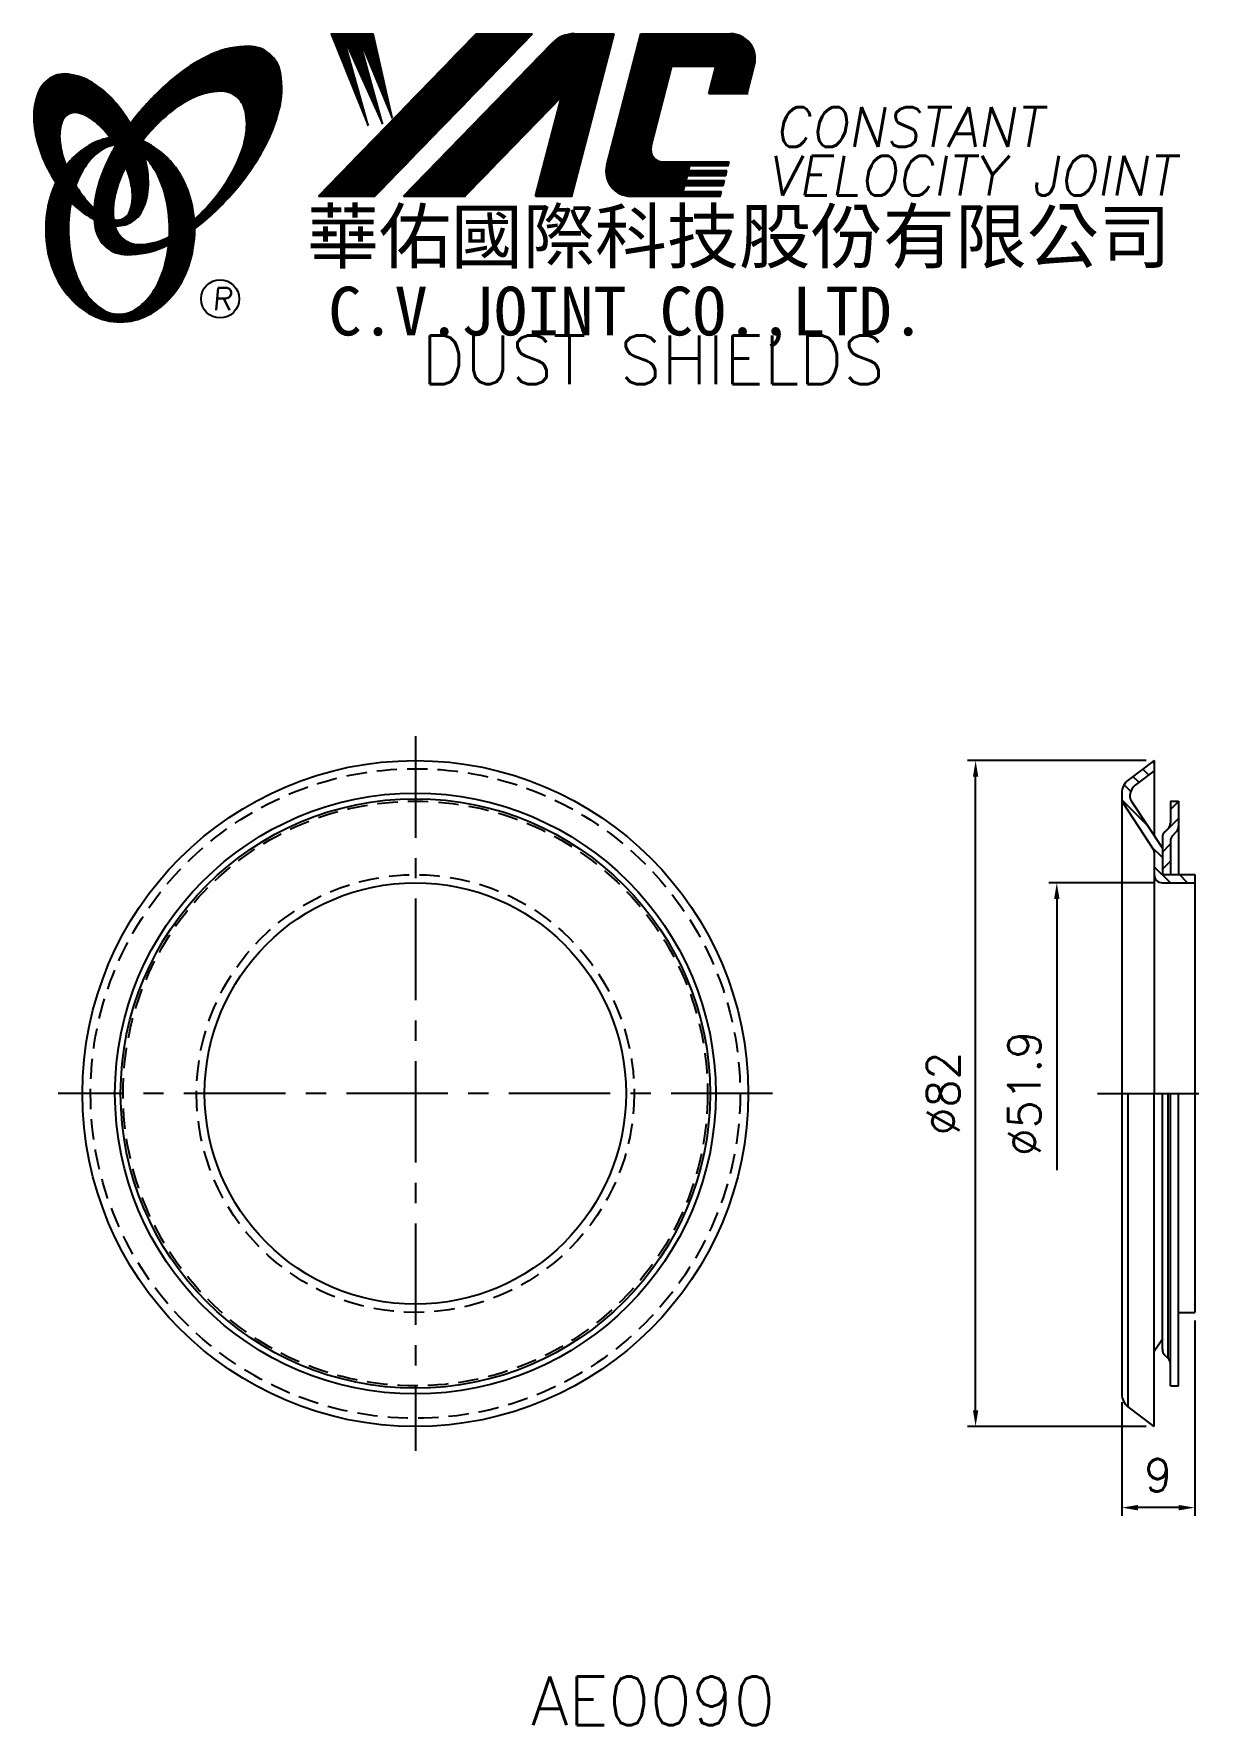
# Model space of a CAD drawing. Extents: x 95 to 241, y -3 to 206.
import ezdxf
from ezdxf.enums import TextEntityAlignment as Align

# ---------------------------------------------------------------- set-up
doc = ezdxf.new("R2010")
doc.units = 0
doc.header["$LTSCALE"] = 10
doc.header["$MEASUREMENT"] = 0
doc.linetypes.add('CENTER', pattern=[2, 1.25, -0.25, 0.25, -0.25])
doc.linetypes.add('HIDDEN', pattern=[0.375, 0.25, -0.125])
doc.layers.get('0').update_dxf_attribs({"linetype": 'CONTINUOUS'})
doc.layers.get('DEFPOINTS').update_dxf_attribs({"linetype": 'CONTINUOUS'})
doc.layers.add('4', color=4, linetype='CONTINUOUS')
doc.styles.add('CHINA', font='KAIU.TTF')
doc.styles.add('ITALICC', font='simplex.shx')
doc.dimstyles.new('STANDARD$0', dxfattribs={"dimtxt": 4, "dimasz": 2, "dimexe": 1, "dimexo": 1, "dimgap": 2, "dimtad": 1, "dimdec": 4, "dimzin": 10, "dimtxsty": 'ITALICC', "dimcen": 2, "dimclrd": 5, "dimclre": 5, "dimclrt": 18, "dimaunit": 1, "dimazin": 3, "dimtp": 0.1, "dimtfac": 0.7, "dimtdec": 4, "dimtmove": 0, "dimatfit": 3, "dimtolj": 1, "dimtzin": 10})
pattern_1 = [(45, (164.362773, -38.063024), (-0.00727476112, 0.00727476112), [])]
pattern_2 = [(45, (-4.227772, -1.758614), (-0.00883883476, 0.00883883476), [])]

# ---------------------------------------------------------------- blocks, each defined once
blk = doc.blocks.new('*D14')
at = {"color": 5, "linetype": 'BYBLOCK'}
for p, q in [((231.8, 116.18), (209.8, 116.18)), ((210.8, 36.18), (210.8, 114.18)), ((231.8, 34.18), (209.8, 34.18))]:
    blk.add_line(p, q, dxfattribs=at)
for points in [[(210.47, 114.18), (211.13, 114.18), (210.8, 116.18)], [(210.47, 36.18), (211.13, 36.18), (210.8, 34.18)]]:
    blk.add_solid(points, dxfattribs=at)
at = {"layer": 'DEFPOINTS', "color": 0, "linetype": 'BYBLOCK'}
for p in [(210.8, 116.18), (232.8, 116.18), (232.8, 34.18)]:
    blk.add_point(p, dxfattribs=at)
at = {"color": 18, "linetype": 'BYBLOCK', "insert": (206.8, 75.18), "char_height": 4, "attachment_point": 5, "rotation": 90, "style": 'ITALICC'}
blk.add_mtext('\\A1;∅82', dxfattribs=at)
blk = doc.blocks.new('*D15')
at = {"color": 5, "linetype": 'BYBLOCK'}
for p, q in [((232.8, 101.13), (219.8, 101.13)), ((220.8, 99.13), (220.8, 65.75))]:
    blk.add_line(p, q, dxfattribs=at)
blk.add_solid([(220.47, 99.13), (221.13, 99.13), (220.8, 101.13)], dxfattribs=at)
at = {"layer": 'DEFPOINTS', "color": 0, "linetype": 'BYBLOCK'}
for p in [(220.8, 101.13), (233.8, 101.13), (228.8, 49.23)]:
    blk.add_point(p, dxfattribs=at)
at = {"color": 18, "linetype": 'BYBLOCK', "insert": (216.8, 75.18), "char_height": 4, "attachment_point": 5, "rotation": 90, "style": 'ITALICC'}
blk.add_mtext('\\A1;∅51.9', dxfattribs=at)
blk = doc.blocks.new('*D16')
at = {"color": 5, "linetype": 'BYBLOCK'}
for p, q in [((237.8, 47.23), (237.8, 23.18)), ((228.8, 37.18), (228.8, 23.18)), ((235.8, 24.18), (230.8, 24.18))]:
    blk.add_line(p, q, dxfattribs=at)
for points in [[(230.8, 24.51), (230.8, 23.84), (228.8, 24.18)], [(235.8, 24.51), (235.8, 23.84), (237.8, 24.18)]]:
    blk.add_solid(points, dxfattribs=at)
at = {"layer": 'DEFPOINTS', "color": 0, "linetype": 'BYBLOCK'}
for p in [(237.8, 48.23), (228.8, 38.18), (228.8, 24.18)]:
    blk.add_point(p, dxfattribs=at)
at = {"color": 18, "linetype": 'BYBLOCK', "insert": (233.3, 28.18), "char_height": 4, "attachment_point": 5, "style": 'ITALICC'}
blk.add_mtext('\\A1;9', dxfattribs=at)

msp = doc.modelspace()

# ---------------------------------------------------------------- hatches: boundary and pattern name
at = {"layer": '4', "linetype": 'CONTINUOUS'}
h = msp.add_hatch(dxfattribs=at)
h.set_pattern_fill('ANSI31', color=5, scale=0.082305, style=0)
h.set_pattern_definition([(45, (-4.227772, -1.758614), (-0.00727476112, 0.00727476112), [])])
h.paths.add_polyline_path([(117.8077, 198.60989, -0.172879177), (119.74917, 197.95132, -0.172879177), (120.83647, 196.21327, -0.104527385), (120.86424, 192.88508, -0.065680101), (119.69471, 189.48313, -0.051823203), (117.2543, 185.64074, -0.044272532), (114.57933, 182.8144, -0.020203161), (114.63291, 181.67648, 0.006517006), (115.03746, 181.98856, 0.049863361), (119.59088, 186.40162, 0.049863361), (123.18052, 191.62879, 0.063682799), (125.00156, 196.25613, 0.103597411), (125.19086, 200.8401, 0.177892575), (123.84226, 203.21038, 0.177892575), (121.27986, 204.14371, 0.103597411), (116.79207, 203.19066, 0.063682799), (112.53432, 200.62159, 0.049863361), (107.9809, 196.20853, 0.016070017), (106.7102, 194.60222, -0.007061632), (106.95748, 194.16518, -0.031648676), (107.91007, 192.12861, -0.008069351), (108.34198, 192.69292, -0.051823203), (111.52035, 195.95137, -0.065680101), (114.56228, 197.87173, -0.104527385)])
h.paths.add_polyline_path([(104.73203, 185.44857, -0.065680101), (105.90156, 188.85053, -0.006063428), (106.1455, 189.32554, 0.027613469), (105.41867, 190.91361, 0.017011252), (104.88525, 191.84859, 0.007829282), (104.39126, 190.98136, 0.063682799), (102.57022, 186.35402, 0.103597411), (102.38092, 181.77004, 0.177892575), (103.72953, 179.39977, 0.177892575), (106.29192, 178.46644, 0.103597411), (110.77972, 179.41949, 0.008811776), (111.40668, 179.70956, 0.013922709), (111.48401, 180.67937, -0.009086703), (111.03399, 180.46193, -0.104527385), (107.78857, 179.72376, -0.172879177), (105.8471, 180.38233, -0.172879177), (104.75981, 182.12038, -0.104527385)])
h = msp.add_hatch(dxfattribs=at)
h.set_pattern_fill('ANSI31', color=5, scale=0.1, style=0)
h.set_pattern_definition(pattern_2)
h.paths.add_polyline_path([(156.23093, 205.67237), (149.27363, 205.67237), (129.85702, 185.66861), (136.81433, 185.66861)])
h.paths.add_polyline_path([(159.77782, 197.9068), (156.59745, 185.66861), (161.07844, 185.66861), (166.27687, 205.67237), (161.38014, 205.67237, 0.202785967), (158.64607, 204.51595), (140.35194, 185.66861), (147.89885, 185.66861)])
h.paths.add_polyline_path([(173.40493, 201.67395), (178.79865, 201.67395), (177.92963, 198.32994), (182.64645, 198.32994), (183.56317, 201.8575, 0.490800957), (180.61297, 205.67237), (169.57865, 205.67237), (165.3716, 189.48348, 0.490800957), (168.3218, 185.66861), (179.35612, 185.66861), (179.51056, 186.26292), (174.79374, 186.26292), (174.98711, 187.00701), (179.70393, 187.00701), (179.86249, 187.61714), (175.14567, 187.61714), (175.30691, 188.23761), (180.02373, 188.23761), (180.17991, 188.8386), (175.46309, 188.8386), (175.61989, 189.44198), (180.33671, 189.44198), (180.45345, 189.89117), (172.3137, 189.89117, -0.490800957), (170.8386, 191.79861)])
h = msp.add_hatch(dxfattribs=at)
h.set_pattern_fill('ANSI31', color=1, scale=0.1, style=0)
h.set_pattern_definition(pattern_2)
h.paths.add_polyline_path([(136.589, 205.67237), (131.41167, 205.67237), (135.98243, 194.36863), (132.9165, 205.32661), (137.75123, 194.60429), (134.80322, 205.32661), (138.93044, 195.31126)])
h = msp.add_hatch(dxfattribs=at)
h.set_pattern_fill('ANSI31', color=3, scale=0.082305, style=0)
h.set_pattern_definition(pattern_1)
h.paths.add_polyline_path([(102.01119, 199.66073, 0.106488277), (99.06932, 200.6993, 0.158297415), (96.97912, 200.30425, 0.158297415), (95.51978, 198.75657, 0.106488277), (94.80897, 195.7188, 0.071723199), (95.22702, 192.40584, 0.058080454), (96.772, 188.59046, 0.058080454), (99.15305, 185.23266, 0.071723199), (101.71829, 183.09491, 0.020895977), (102.25847, 182.79292, -0.030777155), (102.24257, 184.16914, -0.042059526), (101.14621, 185.3319, -0.04691039), (99.52705, 187.81305, -0.04691039), (98.39877, 190.55254, -0.060581117), (97.99667, 192.8146, -0.10187153), (98.30829, 194.90281, -0.185892489), (99.08838, 195.79445, -0.185892489), (100.26502, 195.93257, -0.10187153), (102.16267, 195.00703, -0.060581117), (103.7995, 193.39476, -0.04691039), (105.41867, 190.91361, -0.04691039), (106.54695, 188.17413, -0.060581117), (106.94905, 185.91206, -0.10187153), (106.63743, 183.82386, -0.185892489), (105.85734, 182.93222, -0.185892489), (104.68069, 182.7941, -0.002013383), (104.63989, 182.80472, 0.021593804), (104.75981, 182.12038, 0.006477741), (104.77781, 182.04335, 0.14950097), (106.75037, 182.45138, 0.158297415), (108.2097, 183.99907, 0.106488277), (108.92051, 187.03684, 0.071723199), (108.50247, 190.3498, 0.058080454), (106.95748, 194.16518, 0.058080454), (104.57644, 197.52297, 0.071723199)])
h = msp.add_hatch(dxfattribs=at)
h.set_pattern_fill('ANSI31', color=1, scale=0.082305, style=0)
h.set_pattern_definition(pattern_1)
h.paths.add_polyline_path([(103.10482, 191.33728, -0.120168026), (104.79661, 191.99067, 0.016865385), (104.19685, 192.87341, 0.076648372), (102.04062, 192.15449, 0.104809576), (98.95617, 189.64139, 0.005838257), (98.78923, 189.42919, 0.028089978), (99.52705, 187.81305, 0.014237292), (99.96918, 187.02801, -0.045767751), (100.89436, 188.96485, -0.106890197)])
h.paths.add_polyline_path([(99.07345, 181.58266, -0.048711043), (99.40355, 184.963, -0.007865741), (99.15305, 185.23266, -0.037695478), (97.51717, 187.35142, 0.03042545), (96.99185, 186.04745, 0.080710289), (96.26641, 181.58266, 0.080710289), (96.99185, 177.11787, 0.089265679), (98.95617, 173.52393, 0.104809576), (102.04062, 171.01083, 0.11926607), (105.44982, 170.18589, 0.11926607), (108.85901, 171.01083, 0.104809576), (111.94346, 173.52393, 0.089265679), (113.90779, 177.11787, 0.080710289), (114.63322, 181.58266, 0.080710289), (113.90779, 186.04745, 0.089265679), (111.94346, 189.64139, 0.104809576), (108.85901, 192.15449, 0.025513357), (108.16577, 192.46724, 0.004818181), (107.91007, 192.12861, -0.023722145), (108.45129, 190.53186, -0.065307489), (109.68647, 188.96485, -0.073950765), (110.99892, 185.76712, -0.060532391), (111.50737, 181.58266, -0.060532391), (110.99892, 177.3982, -0.073950765), (109.68647, 174.20047, -0.106890197), (107.476, 171.82804, -0.153118262), (105.29041, 171.14266, -0.153118262), (103.10482, 171.82804, -0.106890197), (100.89436, 174.20047, -0.073950765), (99.58191, 177.3982, -0.060532391)])
h = msp.add_hatch(dxfattribs=at)
h.set_pattern_fill('ANSI31', color=5, scale=12, angle=90, style=0)
h.set_pattern_definition([(135, (0.1144, -3.6164), (-1.06066, -1.06066), [])])
h.paths.add_polyline_path([(237.79859, 101.12828), (237.79859, 102.12828), (233.79859, 102.12828), (233.79859, 105.38672), (229.96694, 111.22095, -0.169820511), (229.807, 111.86153, -0.211977021), (230.59859, 113.27828), (232.79859, 114.92828), (232.79859, 116.17828), (229.59859, 113.77828, 0.236067977), (228.79859, 112.17828), (228.79859, 111.47729, 0.146307599), (228.96274, 110.92834), (232.74957, 105.16234, -0.078761796), (232.79859, 104.85309), (232.79859, 102.12828, 0.414213562), (233.79859, 101.12828)])
h = msp.add_hatch(dxfattribs=at)
h.set_pattern_fill('ANSI31', color=5, scale=12, style=0)
h.set_pattern_definition([(45, (0.1144, -3.6164), (-1.06066, 1.06066), [])])
h.paths.add_polyline_path([(233.79859, 102.12828), (234.79859, 102.12828), (234.79859, 106.26406, -0.198912367), (235.09148, 106.97117), (235.5057, 107.38538, 0.198912367), (235.79859, 108.09249), (235.79859, 111.17828), (234.79859, 111.17828), (234.79859, 108.5067, -0.198912367), (234.5057, 107.7996), (234.09148, 107.38538, 0.198912367), (233.79859, 106.67828)])

# ---------------------------------------------------------------- linework, layer by layer
at = {"layer": '4', "color": 5, "linetype": 'CONTINUOUS'}
for p, q in [((129.85702, 185.66861), (149.27363, 205.67237)), ((136.81433, 185.66861), (156.23093, 205.67237)), ((140.35194, 185.66861), (158.64607, 204.51595)), ((149.27363, 205.67237), (156.23093, 205.67237)), ((161.07844, 185.66861), (166.27687, 205.67237)), ((161.38014, 205.67237), (166.27687, 205.67237)), ((165.3716, 189.48348), (169.57865, 205.67237)), ((169.57865, 205.67237), (180.61297, 205.67237)), ((170.8386, 191.79861), (173.40493, 201.67395)), ((173.40493, 201.67395), (178.79865, 201.67395)), ((177.92963, 198.32994), (178.79865, 201.67395)), ((182.64645, 198.32994), (183.56317, 201.8575)), ((147.89885, 185.66861), (159.77782, 197.9068)), ((156.59745, 185.66861), (159.77782, 197.9068)), ((177.92963, 198.32994), (182.79688, 198.32994)), ((172.3137, 189.89117), (180.45345, 189.89117)), ((180.33671, 189.44198), (180.45345, 189.89117)), ((175.14567, 187.61714), (175.30691, 188.23761)), ((175.14567, 187.61714), (179.86249, 187.61714)), ((175.30691, 188.23761), (180.02373, 188.23761)), ((175.46309, 188.8386), (175.61989, 189.44198)), ((175.46309, 188.8386), (180.17991, 188.8386)), ((175.61989, 189.44198), (180.33671, 189.44198)), ((179.70393, 187.00701), (179.86249, 187.61714)), ((180.02373, 188.23761), (180.17991, 188.8386)), ((129.85702, 185.66861), (136.81433, 185.66861)), ((140.35194, 185.66861), (147.89885, 185.66861)), ((156.59745, 185.66861), (161.07844, 185.66861)), ((168.3218, 185.66861), (179.35612, 185.66861)), ((174.79374, 186.26292), (174.98711, 187.00701)), ((174.79374, 186.26292), (179.51056, 186.26292)), ((174.98711, 187.00701), (179.70393, 187.00701)), ((179.35612, 185.66861), (179.51056, 186.26292))]:
    msp.add_line(p, q, dxfattribs=at)
at = {"layer": '4', "color": 1, "linetype": 'CONTINUOUS'}
for p, q in [((131.41167, 205.67237), (135.98243, 194.36863)), ((131.41167, 205.67237), (136.589, 205.67237)), ((135.98243, 194.36863), (132.9165, 205.32661)), ((132.9165, 205.32661), (137.75123, 194.60429)), ((137.75123, 194.60429), (134.80322, 205.32661)), ((134.80322, 205.32661), (138.93044, 195.31126)), ((138.93044, 195.31126), (136.589, 205.67237))]:
    msp.add_line(p, q, dxfattribs=at)
at = {"layer": '4', "color": 5, "linetype": 'CENTER'}
for p, q in [((141.79864, 119.17828), (141.79864, 31.17828)), ((185.79864, 75.17828), (97.79864, 75.17828)), ((225.79859, 75.17828), (240.79859, 75.17828))]:
    msp.add_line(p, q, dxfattribs=at)
at = {"layer": '4', "color": 7, "linetype": 'CONTINUOUS'}
for p, q in [((232.79859, 116.17828), (229.59859, 113.77828)), ((232.79859, 114.92828), (230.59859, 113.27828)), ((232.79859, 116.17828), (232.79859, 106.90936)), ((228.79859, 112.17828), (228.79859, 38.17828)), ((228.96274, 110.92834), (232.74957, 105.16234)), ((229.96694, 111.22095), (233.79859, 105.38672)), ((234.79859, 111.17828), (234.79859, 108.5067)), ((234.79859, 111.17828), (235.79859, 111.17828)), ((235.79859, 111.17828), (235.79859, 102.12828)), ((233.79859, 106.67828), (233.79859, 102.12828)), ((234.09148, 107.38538), (234.5057, 107.7996)), ((234.79859, 106.26406), (234.79859, 102.12828)), ((235.09148, 106.97117), (235.5057, 107.38538)), ((232.79859, 104.85309), (232.79859, 102.12828)), ((232.79859, 102.12828), (232.79859, 75.17828)), ((233.79859, 102.12828), (237.79859, 102.12828)), ((237.79859, 102.12828), (237.79859, 48.22828)), ((233.79859, 101.12828), (237.79859, 101.12828)), ((229.59859, 36.57828), (229.59859, 75.17828)), ((232.79859, 34.17828), (232.79859, 75.17828)), ((233.79859, 43.67828), (233.79859, 75.17828)), ((234.5057, 42.55696), (234.5057, 75.17828)), ((234.79859, 39.17828), (234.79859, 75.17828)), ((235.79859, 39.17828), (235.79859, 75.17828)), ((234.79859, 44.09249), (234.79859, 48.22828)), ((235.79859, 48.22828), (237.79859, 48.22828)), ((232.79859, 43.44719), (233.79859, 44.96984)), ((234.09148, 42.97117), (234.5057, 42.55696)), ((234.79859, 39.17828), (235.79859, 39.17828)), ((232.79859, 34.17828), (229.59859, 36.57828))]:
    msp.add_line(p, q, dxfattribs=at)
at = {"layer": '4', "color": 5, "linetype": 'CONTINUOUS'}
for points in [[(114.63291, 181.67648, 0.006517006), (115.03746, 181.98856, 0.049863361), (119.59088, 186.40162, 0.049863361), (123.18052, 191.62879, 0.063682799), (125.00156, 196.25613, 0.103597411), (125.19086, 200.8401, 0.177892575), (123.84226, 203.21038, 0.177892575), (121.27986, 204.14371, 0.103597411), (116.79207, 203.19066, 0.063682799), (112.53432, 200.62159, 0.049863361), (107.9809, 196.20853, 0.016070017), (106.7102, 194.60222)], [(114.57933, 182.8144, 0.044272532), (117.2543, 185.64074, 0.051823203), (119.69471, 189.48313, 0.065680101), (120.86424, 192.88508, 0.104527385), (120.83647, 196.21327, 0.172879177), (119.74917, 197.95132, 0.172879177), (117.8077, 198.60989, 0.104527385), (114.56228, 197.87173, 0.065680101), (111.52035, 195.95137, 0.051823203), (108.34198, 192.69292, 0.008069351), (107.91007, 192.12861)], [(104.88525, 191.84859, 0.007829282), (104.39126, 190.98136, 0.063682799), (102.57022, 186.35402, 0.103597411), (102.38092, 181.77004, 0.177892575), (103.72953, 179.39977, 0.177892575), (106.29192, 178.46644, 0.103597411), (110.77972, 179.41949, 0.008811776), (111.40668, 179.70956, 0.008811776)], [(106.1455, 189.32554, 0.006063428), (105.90156, 188.85053, 0.065680101), (104.73203, 185.44857, 0.104527385), (104.75981, 182.12038, 0.172879177), (105.8471, 180.38233, 0.172879177), (107.78857, 179.72376, 0.104527385), (111.03399, 180.46193, 0.009086703), (111.48401, 180.67937, 0.009086703)]]:
    msp.add_lwpolyline(points, format="xyb", dxfattribs=at)
at = {"layer": '4', "color": 3, "linetype": 'CONTINUOUS'}
for points in [[(104.77781, 182.04335, 0.14950097), (106.75037, 182.45138, 0.158297415), (108.2097, 183.99907, 0.106488277), (108.92051, 187.03684, 0.071723199), (108.50247, 190.3498, 0.058080454), (106.95748, 194.16518, 0.058080454), (104.57644, 197.52297, 0.071723199), (102.01119, 199.66073, 0.106488277), (99.06932, 200.6993, 0.158297415), (96.97912, 200.30425, 0.158297415), (95.51978, 198.75657, 0.106488277), (94.80897, 195.7188, 0.071723199), (95.22702, 192.40584, 0.058080454), (96.772, 188.59046, 0.058080454), (99.15305, 185.23266, 0.071723199), (101.71829, 183.09491, 0.020895977), (102.25847, 182.79292, 0.020895977)], [(104.63989, 182.80472, 0.002013383), (104.68069, 182.7941, 0.185892489), (105.85734, 182.93222, 0.185892489), (106.63743, 183.82386, 0.10187153), (106.94905, 185.91206, 0.060581117), (106.54695, 188.17413, 0.04691039), (105.41867, 190.91361, 0.04691039), (103.7995, 193.39476, 0.060581117), (102.16267, 195.00703, 0.10187153), (100.26502, 195.93257, 0.185892489), (99.08838, 195.79445, 0.185892489), (98.30829, 194.90281, 0.10187153), (97.99667, 192.8146, 0.060581117), (98.39877, 190.55254, 0.04691039), (99.52705, 187.81305, 0.04691039), (101.14621, 185.3319, 0.042059526), (102.24257, 184.16914, 0.042059526)]]:
    msp.add_lwpolyline(points, format="xyb", dxfattribs=at)
at = {"layer": '4', "color": 1, "linetype": 'CONTINUOUS'}
for points in [[(97.51717, 187.35142, 0.03042545), (96.99185, 186.04745, 0.080710289), (96.26641, 181.58266, 0.080710289), (96.99185, 177.11787, 0.089265679), (98.95617, 173.52393, 0.104809576), (102.04062, 171.01083, 0.11926607), (105.44982, 170.18589, 0.11926607), (108.85901, 171.01083, 0.104809576), (111.94346, 173.52393, 0.089265679), (113.90779, 177.11787, 0.080710289), (114.63322, 181.58266, 0.080710289), (113.90779, 186.04745, 0.089265679), (111.94346, 189.64139, 0.104809576), (108.85901, 192.15449, 0.025513357), (108.16577, 192.46724, 0.025513357)], [(104.19685, 192.87341, 0.076648372), (102.04062, 192.15449, 0.104809576), (98.95617, 189.64139, 0.005838257), (98.78923, 189.42919, 0.005838257)], [(104.79661, 191.99067, 0.120168026), (103.10482, 191.33728, 0.106890197), (100.89436, 188.96485, 0.045767751), (99.96918, 187.02801, 0.045767751)], [(99.40355, 184.963, 0.048711043), (99.07345, 181.58266, 0.060532391), (99.58191, 177.3982, 0.073950765), (100.89436, 174.20047, 0.106890197), (103.10482, 171.82804, 0.153118262), (105.29041, 171.14266, 0.153118262), (107.476, 171.82804, 0.106890197), (109.68647, 174.20047, 0.073950765), (110.99892, 177.3982, 0.060532391), (111.50737, 181.58266, 0.060532391), (110.99892, 185.76712, 0.073950765), (109.68647, 188.96485, 0.065307489), (108.45129, 190.53186)]]:
    msp.add_lwpolyline(points, format="xyb", dxfattribs=at)
at = {"layer": '4', "color": 5, "linetype": 'CONTINUOUS'}
msp.add_circle((117.75406, 173.03694), 2.35282, dxfattribs=at)
at = {"layer": '4', "color": 7, "linetype": 'CONTINUOUS'}
for radius in [41, 37, 36.29902, 25.95]:
    msp.add_circle((141.79864, 75.17828), radius, dxfattribs=at)
at = {"layer": '4', "color": 5, "linetype": 'HIDDEN'}
for radius in [40, 36, 26.95]:
    msp.add_circle((141.79864, 75.17828), radius, dxfattribs=at)
at = {"layer": '4', "color": 5, "linetype": 'CONTINUOUS'}
for centre, radius, start, end in [((161.38014, 201.86213), 3.81024, 90, 135.8533387), ((180.61297, 202.62418), 3.04819, 345.4326059, 90), ((172.3137, 191.41527), 1.5241, 165.4326059, 270), ((168.3218, 188.7168), 3.04819, 165.4326059, 270)]:
    msp.add_arc(centre, radius, start, end, dxfattribs=at)
at = {"layer": '4', "color": 7, "linetype": 'CONTINUOUS'}
for centre, radius, start, end in [((230.79859, 112.17828), 2, 126.8698976, 180), ((231.79859, 111.67828), 2, 126.8698976, 174.7428032), ((229.79859, 111.47729), 1, 180, 213.2950028), ((230.8028, 111.7699), 1, 174.7428032, 213.2950028), ((233.79859, 108.5067), 1, 315, 0), ((234.79859, 106.67828), 1, 135, 180), ((235.79859, 106.26406), 1, 135, 180), ((234.79859, 108.09249), 1, 315, 0), ((231.79859, 104.85309), 1, 0, 18.0136867), ((233.79859, 102.12828), 1, 180, 270), ((234.79859, 43.67828), 1, 180, 225), ((233.79859, 41.84985), 1, 0, 45), ((230.79859, 39.02791), 2, 175.4072369, 180), ((230.79859, 38.17828), 2, 180, 233.1301024)]:
    msp.add_arc(centre, radius, start, end, dxfattribs=at)
for p in [(237.79859, 101.12828), (237.79859, 49.22828)]:
    msp.add_point(p, dxfattribs=at)

# ---------------------------------------------------------------- texts
at = {"layer": '4', "color": 5, "linetype": 'CONTINUOUS', "style": 'ITALICC'}
for s, height, oblique, p in [('CONSTANT', 4.9, 10, (186.00583, 191.73908)), ('VELOCITY JOINT', 4.9, 10, (185.1276, 185.74369)), ('R', 2.75625, 5, (116.79537, 171.62734))]:
    msp.add_text(s, height=height, dxfattribs=dict(at, oblique=oblique)).set_placement(p)
at = {"layer": '4', "color": 7, "linetype": 'CONTINUOUS', "style": 'CHINA'}
for s, height, p in [('華佑國際科技股份有限公司', 6.5, (128.44366, 177.47876)), ('C.V.JOINT CO.,LTD.', 6, (131.0723, 168.53254))]:
    msp.add_text(s, height=height, dxfattribs=at).set_placement(p)
at = {"layer": '4', "color": 18, "linetype": 'CONTINUOUS', "style": 'ITALICC'}
for s, p in [('DUST SHIELDS', (171.07502, 162.53972)), ('AE0090', (171.07502, -2.60767))]:
    msp.add_text(s, height=6, dxfattribs=at).set_placement(p, align=Align.CENTER)

# ---------------------------------------------------------------- dimensions: what is measured, and where the dimension line sits
at = {"layer": '4', "color": 7, "linetype": 'CONTINUOUS'}
dim = msp.add_linear_dim(base=(210.79858, 116.17828), p1=(232.79859, 34.17828), p2=(232.79859, 116.17828), angle=90, text='%%C82', dimstyle='STANDARD$0', dxfattribs=at)
dim.commit()
dim.dimension.update_dxf_attribs({"geometry": '*D14', "text_midpoint": (206.79858, 75.17828)})
dim = msp.add_linear_dim(base=(220.79862, 101.12828), p1=(228.79859, 49.22828), p2=(233.79859, 101.12828), angle=90, text='%%C51.9', dimstyle='STANDARD$0', override={"dimcen": -2, "dimse1": 1, "dimsd1": 1}, dxfattribs=at)
dim.commit()
dim.dimension.update_dxf_attribs({"geometry": '*D15', "text_midpoint": (216.79862, 75.17828)})
dim = msp.add_linear_dim(base=(228.79859, 24.17828), p1=(237.79859, 48.22828), p2=(228.79859, 38.17828), text='9', dimstyle='STANDARD$0', dxfattribs=at)
dim.commit()
dim.dimension.update_dxf_attribs({"geometry": '*D16', "text_midpoint": (233.29859, 28.17828)})

doc.saveas('drawing.dxf')
